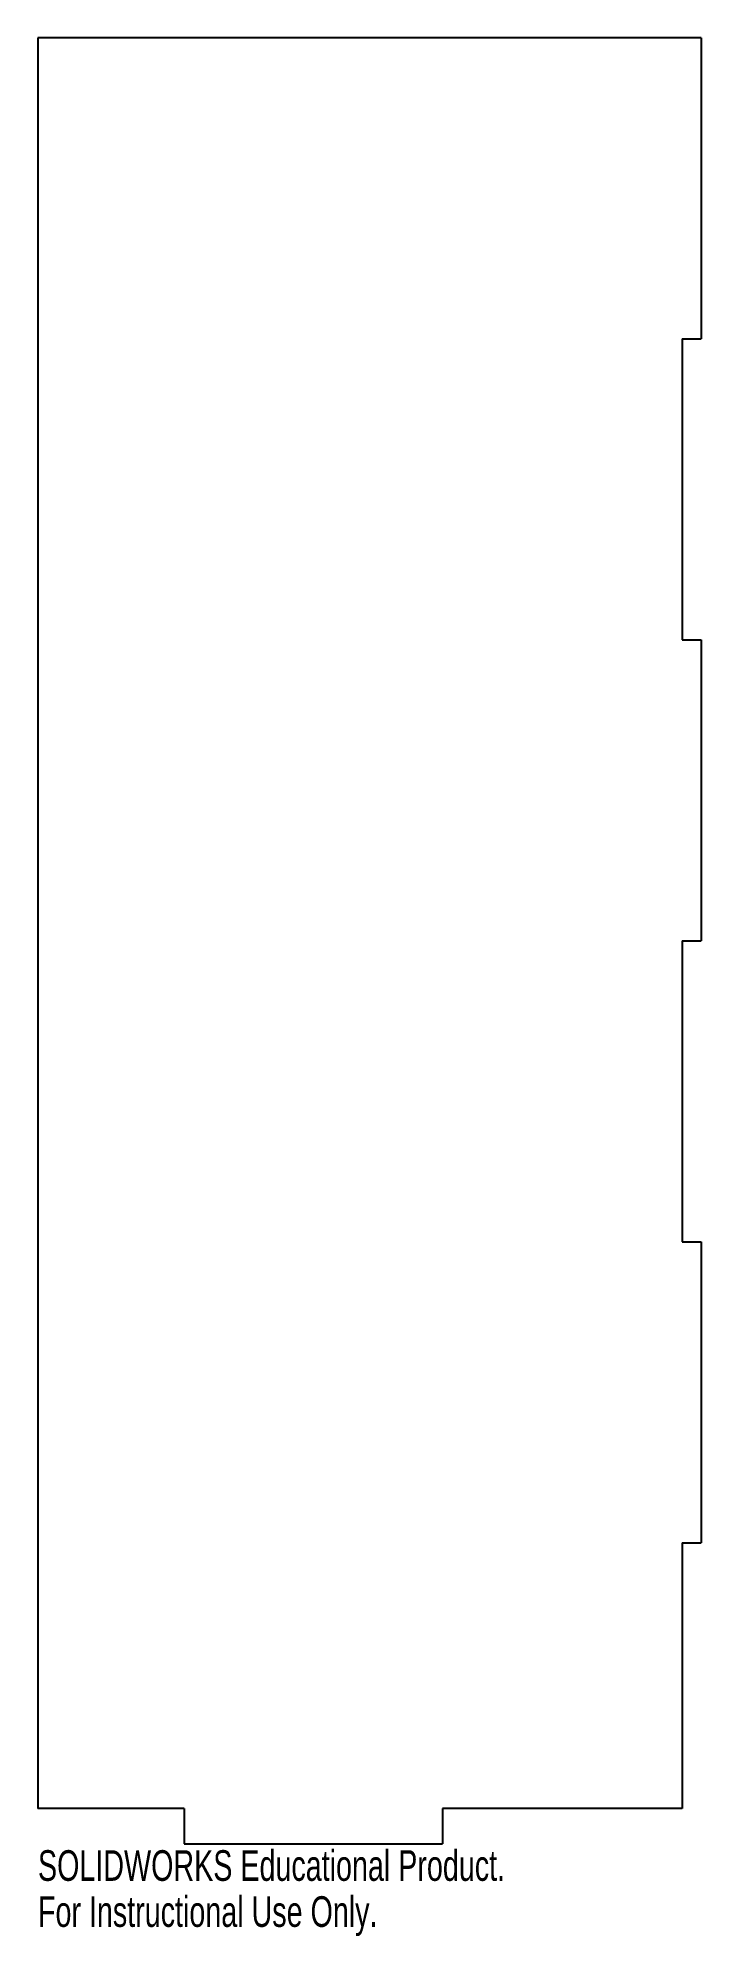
# Model space of a CAD drawing. Header units: inches. Extents: x 1.5 to 5.6, y -6.3 to 5.5.
import ezdxf

# ---------------------------------------------------------------- set-up
doc = ezdxf.new("R2010")
doc.units = ezdxf.units.IN
doc.header["$MEASUREMENT"] = 0
doc.styles.add('SLDTEXTSTYLE0', font='TXT', dxfattribs={"width": 0.7})

msp = doc.modelspace()

# ---------------------------------------------------------------- linework, layer by layer
at = {"color": 7, "linetype": 'Continuous', "lineweight": 25}
for p, q in [((1.5, 5.5), (1.5, -5.5)), ((5.618, 5.5), (1.5, 5.5)), ((5.618, 5.5), (5.618, 3.63)), ((5.5, 3.63), (5.5, 1.76)), ((5.5, 3.63), (5.618, 3.63)), ((5.5, 1.76), (5.618, 1.76)), ((5.618, 1.76), (5.618, -0.11)), ((5.5, -0.11), (5.5, -1.98)), ((5.5, -0.11), (5.618, -0.11)), ((5.5, -1.98), (5.618, -1.98)), ((5.618, -1.98), (5.618, -3.85)), ((5.5, -3.85), (5.5, -5.5)), ((5.5, -3.85), (5.618, -3.85)), ((2.408, -5.5), (1.5, -5.5)), ((2.408, -5.5), (2.408, -5.72)), ((4.013, -5.5), (4.013, -5.72)), ((5.5, -5.5), (4.013, -5.5)), ((2.408, -5.72), (4.013, -5.72))]:
    msp.add_line(p, q, dxfattribs=at)

# ---------------------------------------------------------------- texts
at = {"color": 7, "linetype": 'Continuous', "char_height": 0.1903, "attachment_point": 1, "style": 'SLDTEXTSTYLE0'}
for s, insert in [('SOLIDWORKS Educational Product.', (1.5, -5.76)), ('For Instructional Use Only.', (1.5, -6.046))]:
    msp.add_mtext(s, dxfattribs=dict(at, insert=insert))

doc.saveas('drawing.dxf')
